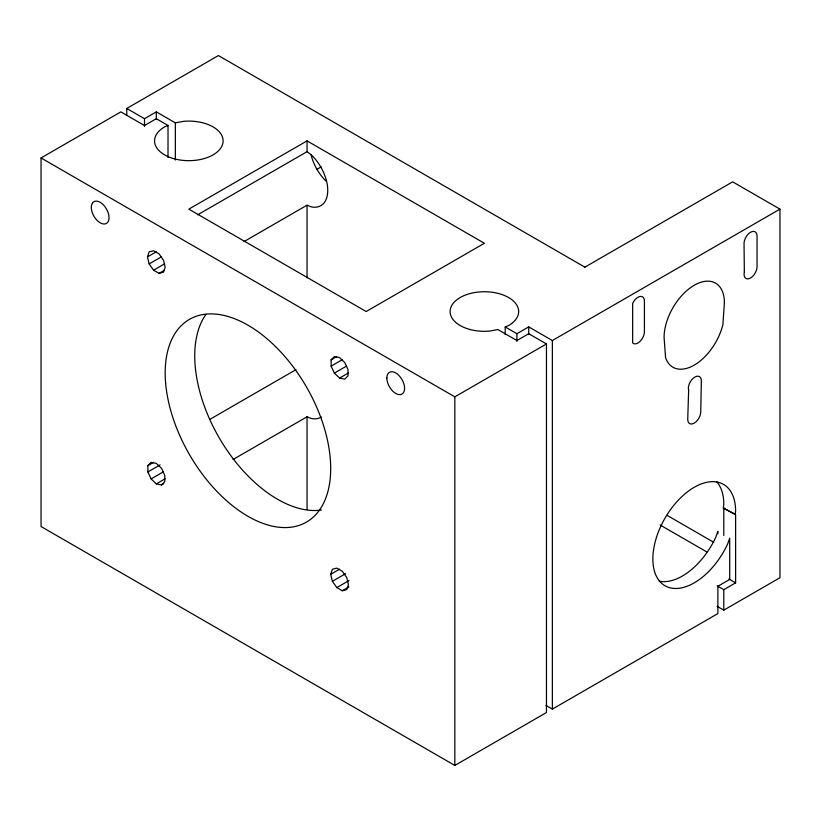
<?xml version="1.0" encoding="UTF-8"?>
<svg xmlns="http://www.w3.org/2000/svg" width="821" height="821" viewBox="0 0 821 821"><rect width="100%" height="100%" fill="white"/><g stroke="black" fill="none" stroke-linecap="round" stroke-linejoin="round"><path stroke-width="1.23" d="M717.133 585.835L723.794 589.673L735.616 582.848L735.616 514.593L723.322 508.035L723.794 504.351A58.517 33.784 -60 0 0 716.712 481.711M735.144 514.859L735.616 511.175A58.517 33.784 -60 0 0 681.451 497.013A58.517 33.784 -60 0 0 660.761 582.479A58.517 33.784 -60 0 0 727.714 543.83L729.705 538.166L729.705 579.431L717.882 586.266L717.882 613.564L552.369 709.118L545.924 705.403M147.452 256.922L149.145 251.883L153.578 250.723L159.058 253.884L163.492 260.165L165.185 267.164L163.492 272.203L159.058 273.362L153.578 270.201L149.145 263.921L147.452 256.922L156.318 251.801M330.699 574.32L332.392 569.271L336.826 568.111L342.306 571.283L346.739 577.553L348.432 584.552L346.739 589.591L342.306 590.751L336.826 587.59L332.392 581.309L330.699 574.32L339.566 569.199M147.883 465.61L151.105 462.346L156.318 463.403L161.532 468.36L164.754 475.338L164.754 481.67L161.532 484.934L156.318 483.877L151.105 478.91L147.883 471.931L147.883 465.61L153.424 462.408M331.13 359.803L334.352 356.55L339.566 357.597L344.779 362.564L348.001 369.542L348.001 375.874L344.779 379.128L339.566 378.081L334.352 373.114L331.13 366.135L331.13 359.803L336.672 356.601M505.202 334.629L505.202 326.953L508.63 325.516A34.277 19.786 0 0 0 499.948 293.897A34.277 19.786 0 0 0 450.534 308.429A34.277 19.786 0 0 0 489.747 331.068L497.875 329.549L516.902 340.53L528.724 333.706L546.458 343.948L546.458 712.536L454.834 765.439L41.05 526.538L41.05 157.95L120.851 111.882L144.496 125.531L156.318 118.706L168.018 125.459L168.018 157.488M126.762 114.868L126.762 108.464L218.386 55.561L584.952 267.205M126.762 108.464L144.496 118.706L156.318 111.882L175.345 122.863L183.473 121.344A34.277 19.786 0 0 1 222.686 143.983A34.277 19.786 0 0 1 173.272 158.515A34.277 19.786 0 0 1 164.59 126.896L168.018 125.459M307.054 140.884L188.83 209.139L366.166 311.528L484.39 243.273L307.054 140.884L307.054 151.669L311.405 154.974A33.435 19.304 60 0 1 327.743 190.369A33.435 19.304 60 0 1 311.405 206.902L307.054 205.188L244.073 241.548M197.666 214.815L307.054 151.669M149.145 263.921L161.337 256.881M316.762 169.413L321.185 166.858M153.578 270.201L164.662 263.798M159.058 273.362L164.6 270.16M209.827 419.398L296.001 369.645M331.13 366.135L342.213 359.731M147.883 471.931L160.074 464.891M151.105 478.91L163.297 471.87M334.352 373.114L346.544 366.074M156.318 483.877L165.185 478.756M339.566 378.081L348.432 372.96M161.532 484.934L163.748 483.651M233.031 459.524L307.054 416.791L311.405 418.505A33.435 19.304 60 0 0 321.339 416.955M584.88 267.164L732.66 181.841L779.95 209.139L779.95 577.727L723.794 610.147L717.133 606.308M505.202 326.953L516.902 333.706L528.724 326.881L552.369 340.53L779.95 209.139M41.05 157.95L454.834 396.851L546.458 343.948M332.392 581.309L345.692 573.633M336.826 587.59L349.017 580.55M342.306 590.751L348.956 586.912M723.322 508.035L734.538 513.967M667.165 515.403L713.798 542.332M660.146 524.999L706.778 551.928M728.956 579.01L735.616 582.848M723.794 507.768L723.794 535.497M723.794 589.673L723.794 610.147M717.882 533.794L717.882 531.341L715.891 536.996A58.517 33.784 -60 0 1 659.263 581.206M552.369 340.53L552.369 709.118M528.724 326.881L528.724 334.568M516.902 333.706L516.902 341.403M454.834 396.851L454.834 765.439M307.054 205.188L307.054 277.847M307.054 416.791L307.054 509.472M175.345 122.863L175.345 160.023M156.318 111.882L156.318 119.568M144.496 118.706L144.496 126.393M321.36 510.036A117.034 67.568 60 0 1 220.018 439.225A117.034 67.568 60 0 1 205.825 314.515M326.348 181.4A33.435 19.304 60 0 1 311.169 155.107M688.645 390.314L687.731 419.377A9.195 5.306 -60 0 0 694.238 423.123A9.195 5.306 -60 0 0 700.744 411.865L701.36 380.821A9.195 5.306 -60 0 0 694.853 377.065A9.195 5.306 -60 0 0 688.347 388.323L688.645 390.314M644.423 301.04L644.423 331.756A9.195 5.306 -60 0 1 639.939 341.485A9.195 5.306 -60 0 1 632.663 342.952L632.663 303.411A9.195 5.306 -60 0 1 639.939 296.494A9.195 5.306 -60 0 1 644.434 301.04M724.389 302.651L722.911 324.5A42.63 24.62 -60 0 1 694.238 365.109A42.63 24.62 -60 0 1 665.564 357.607L664.086 337.462A42.63 24.62 -60 0 1 694.238 285.246A42.63 24.62 -60 0 1 724.389 302.651M744.339 271.915L744.052 274.235A9.195 5.306 -60 0 0 750.548 277.991A9.195 5.306 -60 0 0 757.054 266.733L757.054 236.017A9.195 5.306 -60 0 0 750.548 232.261A9.195 5.306 -60 0 0 744.042 243.519L744.339 271.915M92.486 203.003L91.593 204.963A12.541 7.235 60 0 0 101.322 223.374A12.541 7.235 60 0 0 107.838 211.869L106.432 208.934A12.541 7.235 60 0 0 92.486 203.003M165.637 383.212A117.034 67.568 60 0 0 296.586 526.128A117.034 67.568 60 0 0 281.603 352.876A117.034 67.568 60 0 0 165.637 383.212M386.855 378.081A12.541 7.235 60 0 0 400.155 394.624A12.541 7.235 60 0 0 400.155 376.89A12.541 7.235 60 0 0 386.855 378.081"/></g></svg>
